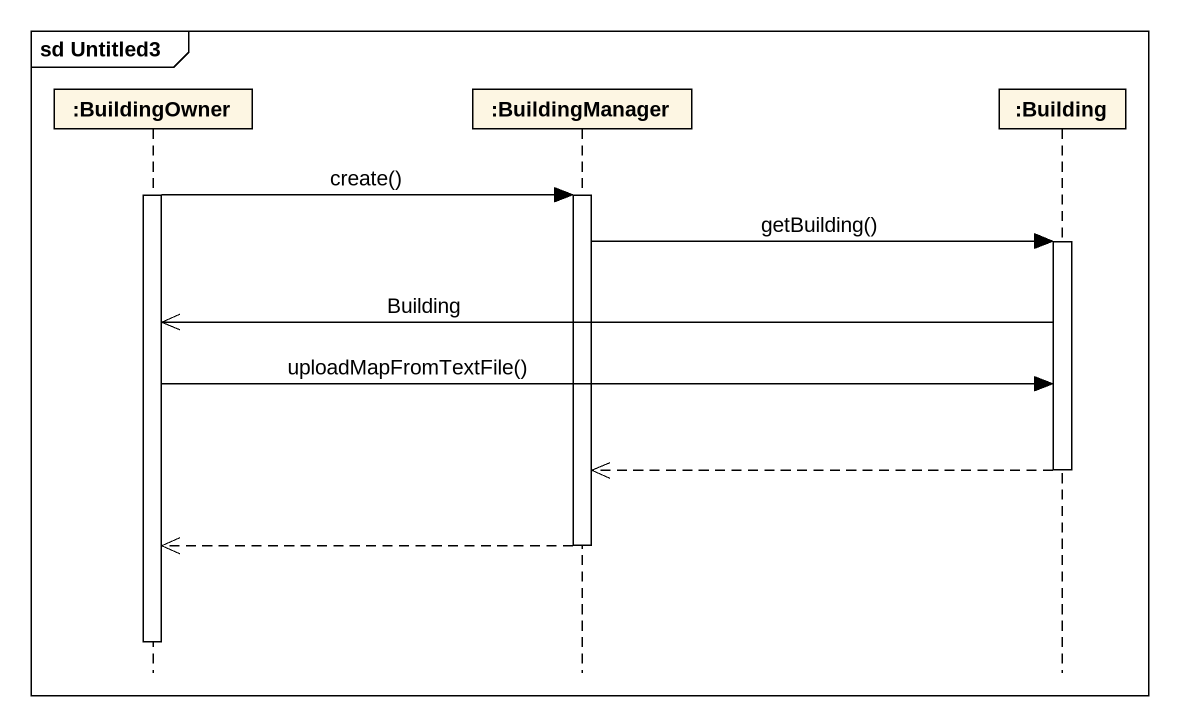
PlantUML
@startuml
mainframe sd Untitled3
hide footbox
participant ":BuildingOwner" as BuildingOwner
participant ":BuildingManager" as BuildingManager
participant ":Building" as Building

activate BuildingOwner
BuildingOwner -> BuildingManager : create()
activate BuildingManager
BuildingManager -> Building : getBuilding()
activate Building
Building ->> BuildingOwner : Building
BuildingOwner -> Building : uploadMapFromTextFile()
Building -->> BuildingManager
deactivate Building
BuildingManager -->> BuildingOwner
deactivate BuildingManager
deactivate BuildingOwner
@enduml
